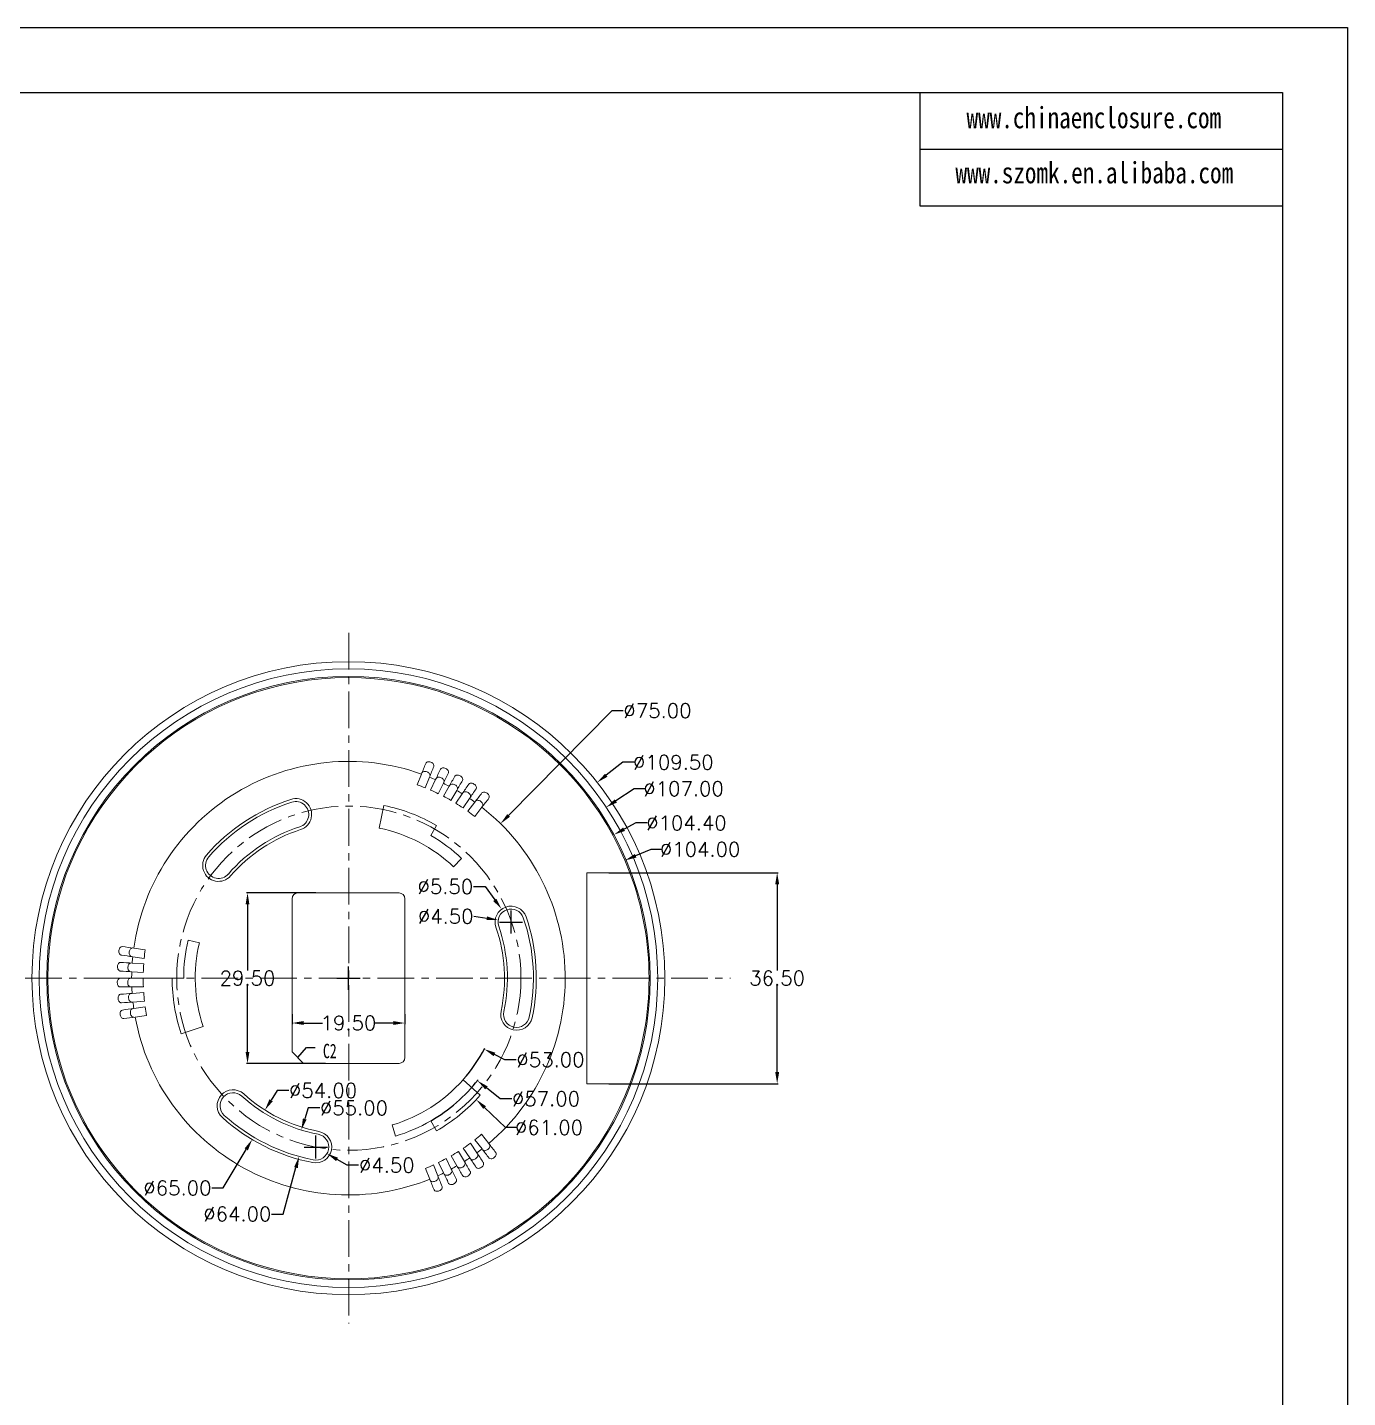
# Model space of a CAD drawing. Header units: inches. Extents: x 1184 to 3641, y 573 to 1047.
# Drawn here: x 1626.3 to 1854.7, y 810 to 1047 of the extents above; entities that cross this region are included whole.
import ezdxf

# ---------------------------------------------------------------- set-up
doc = ezdxf.new("R2010")
doc.units = ezdxf.units.IN
doc.linetypes.add('CENTER', pattern=[10.16, 6.35, -1.27, 1.27, -1.27])
doc.layers.add('10', color=7, linetype='Continuous')
doc.layers.add('文字', color=81, linetype='Continuous')
doc.styles.add('SLDTEXTSTYLE6', font='TXT', dxfattribs={"width": 0.7})
doc.styles.get("Standard").update_dxf_attribs({"font": 'txt', "bigfont": 'gbcbig.shx'})
doc.styles.add('宋体', font='', dxfattribs={"width": 0.8, "height": 3.5})
doc.styles.get('宋体').set_extended_font_data('SimSun')
doc.dimstyles.new('1', dxfattribs={"dimtxt": 0.5, "dimasz": 0.3, "dimexe": 0.18, "dimexo": 0.0625, "dimgap": 0.09, "dimtad": 0, "dimtih": 1, "dimtoh": 1, "dimzin": 0, "dimdsep": 46, "dimtxsty": 'Standard', "dimcen": 0, "dimadec": 0, "dimazin": 2, "dimtfac": 1, "dimtofl": 0, "dimtmove": 0, "dimatfit": 3, "dimfxl": 1, "dimtolj": 1, "dimtzin": 0, "dimarcsym": 0})
doc.dimstyles.new('2.5', dxfattribs={"dimtxt": 2.5, "dimasz": 2, "dimexe": 0.18, "dimexo": 0.0625, "dimgap": 0.09, "dimtad": 0, "dimtih": 1, "dimtoh": 1, "dimzin": 0, "dimdsep": 46, "dimtxsty": 'Standard', "dimcen": 2, "dimadec": 0, "dimazin": 0, "dimtfac": 1, "dimtofl": 0, "dimtmove": 0, "dimatfit": 3, "dimfxl": 1, "dimtolj": 1, "dimtzin": 0, "dimarcsym": 0})

# ---------------------------------------------------------------- blocks, each defined once
blk = doc.blocks.new('*D122')
at = {"color": 0, "lineweight": -2, "transparency": 16777216}
for p, q in [((1727.39, 928.81), (1709.55, 910.69)), ((1729.39, 928.81), (1727.39, 928.81)), ((1681.85, 880.54), (1681.85, 884.54)), ((1679.85, 882.54), (1683.85, 882.54))]:
    blk.add_line(p, q, dxfattribs=at)
at = {"color": 0, "transparency": 16777216}
blk.add_solid([(1709.32, 910.92), (1709.79, 910.46), (1708.15, 909.26)], dxfattribs=at)
at = {"layer": 'Defpoints', "color": 0, "transparency": 16777216}
for p in [(1708.15, 909.26), (1655.54, 855.81)]:
    blk.add_point(p, dxfattribs=at)
at = {"color": 0, "transparency": 16777216, "insert": (1735.31, 928.81), "char_height": 2.5, "attachment_point": 5}
blk.add_mtext('\\A1;∅75.00', dxfattribs=at)
blk = doc.blocks.new('*D123')
at = {"color": 0, "lineweight": -2, "transparency": 16777216}
for p, q in [((1729.29, 919.89), (1726.44, 917.64)), ((1731.29, 919.89), (1729.29, 919.89)), ((1681.85, 880.54), (1681.85, 884.54)), ((1679.85, 882.54), (1683.85, 882.54))]:
    blk.add_line(p, q, dxfattribs=at)
at = {"color": 0, "transparency": 16777216}
blk.add_solid([(1726.23, 917.9), (1726.65, 917.38), (1724.87, 916.4)], dxfattribs=at)
at = {"layer": 'Defpoints', "color": 0, "transparency": 16777216}
for p in [(1724.87, 916.4), (1638.83, 848.67)]:
    blk.add_point(p, dxfattribs=at)
at = {"color": 0, "transparency": 16777216, "insert": (1738.05, 919.89), "char_height": 2.5, "attachment_point": 5}
blk.add_mtext('\\A1;∅109.50', dxfattribs=at)
blk = doc.blocks.new('*D124')
at = {"color": 0, "lineweight": -2, "transparency": 16777216}
for p, q in [((1731.27, 915.3), (1728.11, 913.2)), ((1733.27, 915.3), (1731.27, 915.3)), ((1681.85, 880.54), (1681.85, 884.54)), ((1679.85, 882.54), (1683.85, 882.54))]:
    blk.add_line(p, q, dxfattribs=at)
at = {"color": 0, "transparency": 16777216}
blk.add_solid([(1727.92, 913.48), (1728.29, 912.92), (1726.44, 912.1)], dxfattribs=at)
at = {"layer": 'Defpoints', "color": 0, "transparency": 16777216}
for p in [(1726.44, 912.1), (1637.25, 852.98)]:
    blk.add_point(p, dxfattribs=at)
at = {"color": 0, "transparency": 16777216, "insert": (1739.82, 915.3), "char_height": 2.5, "attachment_point": 5}
blk.add_mtext('\\A1;∅107.00', dxfattribs=at)
blk = doc.blocks.new('*D125')
at = {"color": 0, "lineweight": -2, "transparency": 16777216}
for p, q in [((1731.55, 909.4), (1729.53, 908.31)), ((1733.55, 909.4), (1731.55, 909.4)), ((1681.85, 880.54), (1681.85, 884.54)), ((1679.85, 882.54), (1683.85, 882.54))]:
    blk.add_line(p, q, dxfattribs=at)
at = {"color": 0, "transparency": 16777216}
blk.add_solid([(1729.37, 908.6), (1729.69, 908.01), (1727.77, 907.36)], dxfattribs=at)
at = {"layer": 'Defpoints', "color": 0, "transparency": 16777216}
for p in [(1727.77, 907.36), (1635.92, 857.72)]:
    blk.add_point(p, dxfattribs=at)
at = {"color": 0, "transparency": 16777216, "insert": (1740.31, 909.4), "char_height": 2.5, "attachment_point": 5}
blk.add_mtext('\\A1;∅104.40', dxfattribs=at)
blk = doc.blocks.new('*D126')
at = {"color": 0, "lineweight": -2, "transparency": 16777216}
for p, q in [((1734.13, 904.82), (1731.52, 903.71)), ((1736.13, 904.82), (1734.13, 904.82)), ((1681.85, 880.54), (1681.85, 884.54)), ((1679.85, 882.54), (1683.85, 882.54))]:
    blk.add_line(p, q, dxfattribs=at)
at = {"color": 0, "transparency": 16777216}
blk.add_solid([(1731.39, 904.01), (1731.66, 903.4), (1729.68, 902.92)], dxfattribs=at)
at = {"layer": 'Defpoints', "color": 0, "transparency": 16777216}
for p in [(1729.68, 902.92), (1634.01, 862.15)]:
    blk.add_point(p, dxfattribs=at)
at = {"color": 0, "transparency": 16777216, "insert": (1742.68, 904.82), "char_height": 2.5, "attachment_point": 5}
blk.add_mtext('\\A1;∅104.00', dxfattribs=at)
blk = doc.blocks.new('*D127')
at = {"color": 0, "lineweight": -2, "transparency": 16777216}
for p, q in [((1703.49, 898.39), (1705.49, 898.39)), ((1705.49, 898.39), (1707.17, 896.09)), ((1709.97, 890.25), (1709.97, 894.25)), ((1707.97, 892.25), (1711.97, 892.25))]:
    blk.add_line(p, q, dxfattribs=at)
at = {"color": 0, "transparency": 16777216}
blk.add_solid([(1707.44, 896.29), (1706.9, 895.89), (1708.35, 894.47)], dxfattribs=at)
at = {"layer": 'Defpoints', "color": 0, "transparency": 16777216}
for p in [(1708.35, 894.47), (1711.59, 890.03)]:
    blk.add_point(p, dxfattribs=at)
at = {"color": 0, "transparency": 16777216, "insert": (1698.61, 898.39), "char_height": 2.5, "attachment_point": 5}
blk.add_mtext('\\A1;∅5.50', dxfattribs=at)
blk = doc.blocks.new('*D128')
at = {"color": 0, "lineweight": -2, "transparency": 16777216}
for p, q in [((1709.97, 890.25), (1709.97, 894.25)), ((1703.56, 893.25), (1705.77, 892.9)), ((1707.97, 892.25), (1711.97, 892.25))]:
    blk.add_line(p, q, dxfattribs=at)
at = {"color": 0, "transparency": 16777216}
blk.add_solid([(1705.82, 893.23), (1705.72, 892.58), (1707.74, 892.6)], dxfattribs=at)
at = {"layer": 'Defpoints', "color": 0, "transparency": 16777216}
for p in [(1707.74, 892.6), (1712.19, 891.9)]:
    blk.add_point(p, dxfattribs=at)
at = {"color": 0, "transparency": 16777216, "insert": (1698.67, 893.25), "char_height": 2.5, "attachment_point": 5}
blk.add_mtext('\\A1;∅4.50', dxfattribs=at)
blk = doc.blocks.new('*D129')
at = {"color": 0, "lineweight": -2, "transparency": 16777216}
for p, q in [((1726.88, 900.79), (1756.19, 900.79)), ((1756.01, 898.79), (1756.01, 883.88)), ((1756.01, 866.29), (1756.01, 881.2)), ((1726.88, 864.29), (1756.19, 864.29))]:
    blk.add_line(p, q, dxfattribs=at)
at = {"color": 0, "transparency": 16777216}
for points in [[(1755.68, 898.79), (1756.35, 898.79), (1756.01, 900.79)], [(1755.68, 866.29), (1756.35, 866.29), (1756.01, 864.29)]]:
    blk.add_solid(points, dxfattribs=at)
at = {"layer": 'Defpoints', "color": 0, "transparency": 16777216}
for p in [(1726.82, 900.79), (1756.01, 900.79), (1726.82, 864.29)]:
    blk.add_point(p, dxfattribs=at)
at = {"color": 0, "transparency": 16777216, "insert": (1756.01, 882.54), "char_height": 2.5, "attachment_point": 5}
blk.add_mtext('\\A1;36.50', dxfattribs=at)
blk = doc.blocks.new('*D130')
at = {"color": 0, "lineweight": -2, "transparency": 16777216}
for p, q in [((1672.1, 876.29), (1672.1, 874.6)), ((1674.1, 874.78), (1677.38, 874.78)), ((1689.6, 874.78), (1686.31, 874.78)), ((1691.6, 876.29), (1691.6, 874.6))]:
    blk.add_line(p, q, dxfattribs=at)
at = {"color": 0, "transparency": 16777216}
for points in [[(1674.1, 875.12), (1674.1, 874.45), (1672.1, 874.78)], [(1689.6, 875.12), (1689.6, 874.45), (1691.6, 874.78)]]:
    blk.add_solid(points, dxfattribs=at)
at = {"layer": 'Defpoints', "color": 0, "transparency": 16777216}
for p in [(1672.1, 876.35), (1691.6, 876.35), (1691.6, 874.78)]:
    blk.add_point(p, dxfattribs=at)
at = {"color": 0, "transparency": 16777216, "insert": (1681.85, 874.78), "char_height": 2.5, "attachment_point": 5}
blk.add_mtext('\\A1;19.50', dxfattribs=at)
blk = doc.blocks.new('*D131')
at = {"color": 0, "lineweight": -2, "transparency": 16777216}
for p, q in [((1676.21, 897.29), (1664.21, 897.29)), ((1664.39, 895.29), (1664.39, 883.88)), ((1664.39, 869.79), (1664.39, 881.2)), ((1677.89, 867.79), (1664.21, 867.79))]:
    blk.add_line(p, q, dxfattribs=at)
at = {"color": 0, "transparency": 16777216}
for points in [[(1664.06, 895.29), (1664.72, 895.29), (1664.39, 897.29)], [(1664.06, 869.79), (1664.72, 869.79), (1664.39, 867.79)]]:
    blk.add_solid(points, dxfattribs=at)
at = {"layer": 'Defpoints', "color": 0, "transparency": 16777216}
for p in [(1664.39, 897.29), (1676.27, 897.29), (1677.95, 867.79)]:
    blk.add_point(p, dxfattribs=at)
at = {"color": 0, "transparency": 16777216, "insert": (1664.39, 882.54), "char_height": 2.5, "attachment_point": 5}
blk.add_mtext('\\A1;29.50', dxfattribs=at)
blk = doc.blocks.new('*D132')
at = {"color": 0, "lineweight": -2, "transparency": 16777216}
for p, q in [((1669.54, 863.11), (1668.47, 861.42)), ((1671.54, 863.11), (1669.54, 863.11))]:
    blk.add_line(p, q, dxfattribs=at)
at = {"color": 0, "transparency": 16777216}
blk.add_solid([(1668.19, 861.6), (1668.75, 861.24), (1667.4, 859.73)], dxfattribs=at)
at = {"layer": 'Defpoints', "color": 0, "transparency": 16777216}
for p in [(1696.29, 905.35), (1667.4, 859.73)]:
    blk.add_point(p, dxfattribs=at)
at = {"color": 0, "transparency": 16777216, "insert": (1677.46, 863.11), "char_height": 2.5, "attachment_point": 5}
blk.add_mtext('\\A1;∅54.00', dxfattribs=at)
blk = doc.blocks.new('*D133')
at = {"color": 0, "lineweight": -2, "transparency": 16777216}
for p, q in [((1674.88, 860.09), (1674.29, 858.18)), ((1676.88, 860.09), (1674.88, 860.09))]:
    blk.add_line(p, q, dxfattribs=at)
at = {"color": 0, "transparency": 16777216}
blk.add_solid([(1673.97, 858.28), (1674.61, 858.09), (1673.7, 856.27)], dxfattribs=at)
at = {"layer": 'Defpoints', "color": 0, "transparency": 16777216}
for p in [(1690, 908.8), (1673.7, 856.27)]:
    blk.add_point(p, dxfattribs=at)
at = {"color": 0, "transparency": 16777216, "insert": (1682.8, 860.09), "char_height": 2.5, "attachment_point": 5}
blk.add_mtext('\\A1;∅55.00', dxfattribs=at)
blk = doc.blocks.new('*D134')
at = {"color": 0, "lineweight": -2, "transparency": 16777216}
for p, q in [((1681.85, 880.54), (1681.85, 884.54)), ((1679.85, 882.54), (1683.85, 882.54)), ((1660.19, 846.25), (1664.17, 852.91)), ((1658.19, 846.25), (1660.19, 846.25))]:
    blk.add_line(p, q, dxfattribs=at)
at = {"color": 0, "transparency": 16777216}
blk.add_solid([(1663.88, 853.08), (1664.45, 852.74), (1665.19, 854.63)], dxfattribs=at)
at = {"layer": 'Defpoints', "color": 0, "transparency": 16777216}
for p in [(1698.5, 910.45), (1665.19, 854.63)]:
    blk.add_point(p, dxfattribs=at)
at = {"color": 0, "transparency": 16777216, "insert": (1652.27, 846.25), "char_height": 2.5, "attachment_point": 5}
blk.add_mtext('\\A1;∅65.00', dxfattribs=at)
blk = doc.blocks.new('*D135')
at = {"color": 0, "lineweight": -2, "transparency": 16777216}
for p, q in [((1681.85, 880.54), (1681.85, 884.54)), ((1679.85, 882.54), (1683.85, 882.54)), ((1670.55, 841.74), (1672.77, 849.77)), ((1668.55, 841.74), (1670.55, 841.74))]:
    blk.add_line(p, q, dxfattribs=at)
at = {"color": 0, "transparency": 16777216}
blk.add_solid([(1672.45, 849.86), (1673.09, 849.68), (1673.31, 851.7)], dxfattribs=at)
at = {"layer": 'Defpoints', "color": 0, "transparency": 16777216}
for p in [(1690.39, 913.38), (1673.31, 851.7)]:
    blk.add_point(p, dxfattribs=at)
at = {"color": 0, "transparency": 16777216, "insert": (1662.62, 841.74), "char_height": 2.5, "attachment_point": 5}
blk.add_mtext('\\A1;∅64.00', dxfattribs=at)
blk = doc.blocks.new('*D136')
at = {"color": 0, "lineweight": -2, "transparency": 16777216}
for p, q in [((1674.2, 853.33), (1678.2, 853.33)), ((1676.2, 851.33), (1676.2, 855.33)), ((1681.6, 850.19), (1679.87, 851.19)), ((1683.6, 850.19), (1681.6, 850.19))]:
    blk.add_line(p, q, dxfattribs=at)
at = {"color": 0, "transparency": 16777216}
blk.add_solid([(1680.04, 851.48), (1679.7, 850.9), (1678.14, 852.2)], dxfattribs=at)
at = {"layer": 'Defpoints', "color": 0, "transparency": 16777216}
for p in [(1674.25, 854.46), (1678.14, 852.2)]:
    blk.add_point(p, dxfattribs=at)
at = {"color": 0, "transparency": 16777216, "insert": (1688.48, 850.19), "char_height": 2.5, "attachment_point": 5}
blk.add_mtext('\\A1;∅4.50', dxfattribs=at)
blk = doc.blocks.new('*D137')
at = {"color": 0, "lineweight": -2, "transparency": 16777216}
for p, q in [((1681.85, 880.54), (1681.85, 884.54)), ((1679.85, 882.54), (1683.85, 882.54)), ((1708.88, 868.42), (1707.11, 869.34)), ((1710.88, 868.42), (1708.88, 868.42))]:
    blk.add_line(p, q, dxfattribs=at)
blk.add_arc((1681.85, 882.54), 26.5, 318.5436, 332.808, dxfattribs=at)
at = {"color": 0, "transparency": 16777216}
blk.add_solid([(1707.26, 869.64), (1706.95, 869.05), (1705.34, 870.27)], dxfattribs=at)
at = {"layer": 'Defpoints', "color": 0, "transparency": 16777216}
for p in [(1658.36, 894.81), (1705.34, 870.27)]:
    blk.add_point(p, dxfattribs=at)
at = {"color": 0, "transparency": 16777216, "insert": (1716.8, 868.42), "char_height": 2.5, "attachment_point": 5}
blk.add_mtext('\\A1;∅53.00', dxfattribs=at)
blk = doc.blocks.new('*D138')
at = {"color": 0, "lineweight": -2, "transparency": 16777216}
for p, q in [((1681.85, 880.54), (1681.85, 884.54)), ((1679.85, 882.54), (1683.85, 882.54)), ((1708.09, 861.67), (1705.72, 863.56)), ((1710.09, 861.67), (1708.09, 861.67))]:
    blk.add_line(p, q, dxfattribs=at)
blk.add_arc((1681.85, 882.54), 28.5, 300.1256, 321.8734, dxfattribs=at)
at = {"color": 0, "transparency": 16777216}
blk.add_solid([(1705.93, 863.82), (1705.51, 863.3), (1704.16, 864.8)], dxfattribs=at)
at = {"layer": 'Defpoints', "color": 0, "transparency": 16777216}
for p in [(1659.54, 900.28), (1704.16, 864.8)]:
    blk.add_point(p, dxfattribs=at)
at = {"color": 0, "transparency": 16777216, "insert": (1716.02, 861.67), "char_height": 2.5, "attachment_point": 5}
blk.add_mtext('\\A1;∅57.00', dxfattribs=at)
blk = doc.blocks.new('*D139')
at = {"color": 0, "lineweight": -2, "transparency": 16777216}
for p, q in [((1681.85, 880.54), (1681.85, 884.54)), ((1679.85, 882.54), (1683.85, 882.54)), ((1709.03, 856.71), (1705.41, 860.15)), ((1711.03, 856.71), (1709.03, 856.71))]:
    blk.add_line(p, q, dxfattribs=at)
at = {"color": 0, "transparency": 16777216}
blk.add_solid([(1705.64, 860.39), (1705.18, 859.91), (1703.96, 861.53)], dxfattribs=at)
at = {"layer": 'Defpoints', "color": 0, "transparency": 16777216}
for p in [(1659.74, 903.55), (1703.96, 861.53)]:
    blk.add_point(p, dxfattribs=at)
at = {"color": 0, "transparency": 16777216, "insert": (1716.54, 856.71), "char_height": 2.5, "attachment_point": 5}
blk.add_mtext('\\A1;∅61.00', dxfattribs=at)

msp = doc.modelspace()

# ---------------------------------------------------------------- linework, layer by layer
for p, q in [((1184.236, 1047.012), (1854.685, 1047.012)), ((1854.685, 1047.012), (1854.685, 572.957)), ((1201.584, 1035.725), (1843.398, 1035.725)), ((1780.692, 1035.725), (1780.692, 1016.129)), ((1843.398, 1035.725), (1843.398, 584.244)), ((1780.692, 1025.927), (1843.398, 1025.927)), ((1780.692, 1016.129), (1843.398, 1016.129))]:
    msp.add_line(p, q)
at = {"color": 1, "linetype": 'CENTER', "lineweight": 0}
for p, q in [((1681.909, 942.288), (1681.909, 822.788)), ((1615.761, 882.538), (1747.933, 882.538))]:
    msp.add_line(p, q, dxfattribs=at)
at = {"color": 7, "linetype": 'Continuous', "lineweight": 15}
for p, q in [((1694.473, 917.849), (1693.723, 915.993)), ((1695.126, 915.461), (1695.875, 917.316)), ((1696.905, 916.882), (1696.028, 915.083)), ((1697.39, 914.455), (1698.267, 916.252)), ((1699.264, 915.748), (1698.263, 914.015)), ((1699.579, 913.293), (1700.579, 915.025)), ((1701.538, 914.452), (1700.419, 912.793)), ((1701.681, 911.981), (1702.799, 913.639)), ((1703.717, 913.001), (1702.484, 911.424)), ((1687.976, 912.416), (1687.172, 908.498)), ((1703.686, 910.526), (1704.918, 912.102)), ((1696.097, 907.22), (1697.097, 908.952)), ((1700.048, 901.799), (1701.421, 903.253)), ((1672.097, 896.288), (1672.097, 869.788)), ((1690.597, 897.288), (1673.097, 897.288)), ((1691.597, 868.788), (1691.597, 896.288)), ((1656.066, 888.67), (1654.121, 889.133)), ((1646.69, 887.458), (1644.709, 887.736)), ((1646.432, 884.993), (1644.437, 885.133)), ((1644.531, 886.246), (1646.513, 885.968)), ((1646.347, 882.517), (1644.347, 882.517)), ((1644.363, 883.634), (1646.36, 883.495)), ((1653.347, 882.538), (1651.347, 882.538)), ((1644.378, 881.017), (1646.38, 881.017)), ((1646.435, 880.04), (1644.44, 879.901)), ((1644.575, 878.407), (1646.572, 878.546)), ((1646.696, 877.576), (1644.715, 877.298)), ((1644.954, 875.817), (1646.937, 876.095)), ((1652.908, 872.907), (1656.703, 874.17)), ((1674.097, 867.788), (1672.097, 869.788)), ((1674.097, 867.788), (1690.597, 867.788)), ((1704.658, 862.292), (1701.666, 864.947)), ((1689.427, 857.145), (1690, 855.229)), ((1696.097, 857.856), (1697.097, 856.124)), ((1704.061, 852.326), (1702.942, 853.985)), ((1703.72, 854.577), (1704.951, 853.001)), ((1706.114, 853.949), (1704.882, 855.526)), ((1699.64, 849.528), (1698.762, 851.327)), ((1699.616, 851.805), (1700.616, 850.073)), ((1701.899, 850.85), (1700.898, 852.583)), ((1701.716, 853.119), (1702.835, 851.461)), ((1695.166, 849.631), (1695.915, 847.777)), ((1697.294, 848.367), (1696.544, 850.223)), ((1697.429, 850.64), (1698.305, 848.843))]:
    msp.add_line(p, q, dxfattribs=at)
for radius in [54.75, 53.5, 52.2]:
    msp.add_circle((1681.847, 882.538), radius, dxfattribs=at)
at = {"color": 1, "linetype": 'CENTER', "lineweight": 0}
msp.add_circle((1681.909, 882.538), 29.769, dxfattribs=at)
at = {"color": 7, "linetype": 'Continuous', "lineweight": 15}
for centre, radius, start, end in [((1681.847, 882.538), 52, 20.54614, 339.45386), ((1681.847, 882.538), 37.5, 70.32521, 172.03274), ((1681.847, 882.538), 37.5, 66.32521, 68.03274), ((1681.847, 882.538), 35.5, 68.03458, 70.45629), ((1681.847, 882.538), 35.5, 64.03458, 66.45629), ((1681.847, 882.538), 37.5, 62.32521, 64.03274), ((1681.847, 882.538), 37.5, 58.32521, 60.03274), ((1681.847, 882.538), 32.5, 107.85578, 139.05432), ((1681.847, 882.538), 32, 107.85578, 139.05432), ((1672.725, 910.855), 2.75, 287.85578, 107.85578), ((1672.725, 910.855), 2.25, 287.85578, 107.85578), ((1681.847, 882.538), 35.5, 60.03458, 62.45629), ((1681.847, 882.538), 35.5, 56.03458, 58.45629), ((1681.847, 882.538), 37.5, 54.32521, 56.03274), ((1681.847, 882.538), 30.5, 60, 78.40848), ((1681.847, 882.538), 35.5, 52.03458, 54.45629), ((1681.847, 882.538), 37.5, 310.32521, 52.03274), ((1681.847, 882.538), 27.5, 107.85578, 139.05432), ((1681.847, 882.538), 27, 107.85578, 139.05432), ((1681.847, 882.538), 26.5, 46.62165, 78.40848), ((1681.847, 882.538), 28.5, 46.62165, 60), ((1659.376, 902.035), 2.75, 139.05432, 319.05432), ((1659.376, 902.035), 2.25, 139.05432, 319.05432), ((1681.847, 882.538), 52, 339.45386, 20.54614), ((1673.097, 896.288), 1, 90, 180), ((1690.597, 896.288), 1, 0, 90), ((1709.967, 892.251), 2.75, 19.05432, 199.05432), ((1709.967, 892.251), 2.25, 19.05432, 199.05432), ((1681.847, 882.538), 27, 347.85578, 19.05432), ((1681.847, 882.538), 27.5, 347.85578, 19.05432), ((1681.847, 882.538), 32, 347.85578, 19.05432), ((1681.847, 882.538), 32.5, 347.85578, 19.05432), ((1681.847, 882.538), 28.5, 166.62165, 180), ((1681.847, 882.538), 35.5, 172.03458, 174.45629), ((1681.847, 882.538), 26.5, 166.62165, 198.40848), ((1681.847, 882.538), 37.5, 174.32521, 176.03274), ((1681.847, 882.538), 35.5, 176.03458, 178.45629), ((1681.847, 882.538), 37.5, 178.32521, 180.03274), ((1681.847, 882.538), 35.5, 180.03458, 182.45629), ((1681.847, 882.538), 30.5, 180, 198.40848), ((1681.847, 882.538), 37.5, 182.32521, 184.03274), ((1681.847, 882.538), 35.5, 184.03458, 186.45629), ((1681.847, 882.538), 37.5, 186.32521, 188.03274), ((1681.847, 882.538), 35.5, 188.03458, 190.45629), ((1681.847, 882.538), 37.5, 190.32521, 292.03274), ((1710.931, 876.28), 2.75, 167.85578, 347.85578), ((1710.931, 876.28), 2.25, 167.85578, 347.85578), ((1690.597, 868.788), 1, 270, 0), ((1661.885, 860.48), 2.75, 47.85578, 227.85578), ((1681.847, 882.538), 26.5, 286.62165, 318.40848), ((1661.885, 860.48), 2.25, 47.85578, 227.85578), ((1681.847, 882.538), 27.5, 227.85578, 259.05432), ((1681.847, 882.538), 27, 227.85578, 259.05432), ((1681.847, 882.538), 30.5, 300, 318.40848), ((1681.847, 882.538), 32.5, 227.85578, 259.05432), ((1681.847, 882.538), 32, 227.85578, 259.05432), ((1676.198, 853.329), 2.75, 259.05432, 79.05432), ((1681.847, 882.538), 28.5, 286.62165, 300), ((1676.198, 853.329), 2.25, 259.05432, 79.05432), ((1681.847, 882.538), 35.5, 304.03458, 306.45629), ((1681.847, 882.538), 35.5, 308.03458, 310.45629), ((1681.847, 882.538), 35.5, 296.03458, 298.45629), ((1681.847, 882.538), 35.5, 300.03458, 302.45629), ((1681.847, 882.538), 37.5, 302.32521, 304.03274), ((1681.847, 882.538), 37.5, 306.32521, 308.03274), ((1681.847, 882.538), 35.5, 292.03458, 294.45629), ((1681.847, 882.538), 37.5, 294.32521, 296.03274), ((1681.847, 882.538), 37.5, 298.32521, 300.03274)]:
    msp.add_arc(centre, radius, start, end, dxfattribs=at)
for points in [[(1695.222, 919.704), (1694.961, 919.058), (1694.71, 918.437), (1694.473, 917.849)], [(1695.875, 917.316), (1696.112, 917.903), (1696.363, 918.524), (1696.624, 919.17)], [(1697.782, 918.681), (1697.477, 918.054), (1697.183, 917.452), (1696.905, 916.882)], [(1698.267, 916.252), (1698.545, 916.822), (1698.838, 917.424), (1699.143, 918.05)], [(1700.265, 917.481), (1699.916, 916.878), (1699.581, 916.297), (1699.264, 915.748)], [(1700.579, 915.025), (1700.895, 915.574), (1701.23, 916.153), (1701.578, 916.757)], [(1702.657, 916.111), (1702.268, 915.533), (1701.893, 914.978), (1701.538, 914.452)], [(1702.799, 913.639), (1703.153, 914.164), (1703.528, 914.719), (1703.917, 915.297)], [(1704.949, 914.578), (1704.519, 914.029), (1704.107, 913.501), (1703.717, 913.001)], [(1704.918, 912.102), (1705.308, 912.601), (1705.72, 913.129), (1706.149, 913.678)], [(1730.539, 900.788), (1728.002, 900.788), (1725.508, 900.788), (1723.097, 900.788)], [(1642.549, 886.525), (1643.24, 886.428), (1643.903, 886.335), (1644.531, 886.246)], [(1644.709, 887.736), (1644.082, 887.824), (1643.419, 887.917), (1642.729, 888.014)], [(1644.437, 885.133), (1643.805, 885.177), (1643.137, 885.224), (1642.442, 885.272)], [(1644.347, 882.517), (1643.713, 882.517), (1643.044, 882.517), (1642.347, 882.517)], [(1642.367, 883.774), (1643.062, 883.725), (1643.73, 883.678), (1644.363, 883.634)], [(1642.377, 881.017), (1643.074, 881.017), (1643.744, 881.017), (1644.378, 881.017)], [(1644.44, 879.901), (1643.808, 879.857), (1643.14, 879.81), (1642.445, 879.761)], [(1642.579, 878.267), (1643.274, 878.316), (1643.943, 878.363), (1644.575, 878.407)], [(1644.715, 877.298), (1644.088, 877.21), (1643.425, 877.117), (1642.735, 877.02)], [(1642.973, 875.538), (1643.663, 875.635), (1644.326, 875.729), (1644.954, 875.817)], [(1723.097, 864.288), (1725.508, 864.288), (1728.002, 864.288), (1730.539, 864.288)], [(1707.346, 852.372), (1706.917, 852.921), (1706.505, 853.449), (1706.114, 853.949)], [(1702.835, 851.461), (1703.189, 850.936), (1703.563, 850.381), (1703.953, 849.803)], [(1705.18, 850.667), (1704.79, 851.244), (1704.416, 851.8), (1704.061, 852.326)], [(1704.951, 853.001), (1705.341, 852.502), (1705.754, 851.974), (1706.182, 851.425)], [(1698.305, 848.843), (1698.583, 848.273), (1698.877, 847.672), (1699.182, 847.046)], [(1700.517, 847.729), (1700.212, 848.356), (1699.918, 848.958), (1699.64, 849.528)], [(1700.616, 850.073), (1700.933, 849.524), (1701.267, 848.944), (1701.616, 848.341)], [(1702.9, 849.117), (1702.551, 849.72), (1702.216, 850.3), (1701.899, 850.85)], [(1695.915, 847.777), (1696.152, 847.189), (1696.403, 846.569), (1696.664, 845.923)], [(1698.044, 846.512), (1697.782, 847.158), (1697.532, 847.779), (1697.294, 848.367)]]:
    msp.add_open_spline(points, degree=3, dxfattribs=at)
for points, knots in [([(1695.222, 919.704), (1695.245, 919.76), (1695.282, 919.808), (1695.385, 919.891), (1695.451, 919.924), (1695.606, 919.968), (1695.698, 919.978), (1695.897, 919.967), (1696.003, 919.945), (1696.206, 919.869), (1696.302, 919.816), (1696.459, 919.693), (1696.522, 919.624), (1696.653, 919.417), (1696.669, 919.281), (1696.624, 919.17)], [0, 0, 0, 0, 0.125, 0.125, 0.25, 0.25, 0.375, 0.375, 0.5, 0.5, 0.625, 0.625, 0.75, 0.75, 1, 1, 1, 1]), ([(1695.955, 917.515), (1695.977, 917.569), (1695.984, 917.627), (1695.964, 917.755), (1695.938, 917.822), (1695.851, 917.956), (1695.79, 918.023), (1695.632, 918.146), (1695.538, 918.199), (1695.336, 918.275), (1695.23, 918.298), (1695.031, 918.312), (1694.94, 918.303), (1694.703, 918.242), (1694.597, 918.156), (1694.553, 918.048)], [0, 0, 0, 0, 0.125, 0.125, 0.25, 0.25, 0.375, 0.375, 0.5, 0.5, 0.625, 0.625, 0.75, 0.75, 1, 1, 1, 1]), ([(1698.361, 916.445), (1698.386, 916.498), (1698.397, 916.556), (1698.386, 916.684), (1698.365, 916.753), (1698.288, 916.893), (1698.231, 916.964), (1698.082, 917.097), (1697.992, 917.157), (1697.796, 917.247), (1697.692, 917.278), (1697.495, 917.305), (1697.402, 917.303), (1697.163, 917.258), (1697.05, 917.18), (1696.999, 917.075)], [0, 0, 0, 0, 0.125, 0.125, 0.25, 0.25, 0.375, 0.375, 0.5, 0.5, 0.625, 0.625, 0.75, 0.75, 1, 1, 1, 1]), ([(1697.782, 918.681), (1697.809, 918.735), (1697.849, 918.78), (1697.958, 918.856), (1698.025, 918.884), (1698.184, 918.917), (1698.276, 918.921), (1698.474, 918.896), (1698.578, 918.867), (1698.776, 918.777), (1698.867, 918.717), (1699.015, 918.583), (1699.073, 918.51), (1699.189, 918.294), (1699.196, 918.157), (1699.143, 918.05)], [0, 0, 0, 0, 0.125, 0.125, 0.25, 0.25, 0.375, 0.375, 0.5, 0.5, 0.625, 0.625, 0.75, 0.75, 1, 1, 1, 1]), ([(1700.265, 917.481), (1700.295, 917.533), (1700.338, 917.576), (1700.452, 917.644), (1700.521, 917.667), (1700.682, 917.689), (1700.774, 917.686), (1700.969, 917.648), (1701.071, 917.611), (1701.262, 917.508), (1701.349, 917.441), (1701.488, 917.298), (1701.54, 917.221), (1701.641, 916.998), (1701.638, 916.86), (1701.578, 916.757)], [0, 0, 0, 0, 0.125, 0.125, 0.25, 0.25, 0.375, 0.375, 0.5, 0.5, 0.625, 0.625, 0.75, 0.75, 1, 1, 1, 1]), ([(1700.686, 915.211), (1700.715, 915.261), (1700.729, 915.319), (1700.728, 915.447), (1700.711, 915.517), (1700.644, 915.662), (1700.593, 915.738), (1700.453, 915.881), (1700.367, 915.946), (1700.178, 916.05), (1700.076, 916.088), (1699.882, 916.129), (1699.79, 916.133), (1699.547, 916.105), (1699.43, 916.035), (1699.372, 915.934)], [0, 0, 0, 0, 0.125, 0.125, 0.25, 0.25, 0.375, 0.375, 0.5, 0.5, 0.625, 0.625, 0.75, 0.75, 1, 1, 1, 1]), ([(1702.657, 916.111), (1702.691, 916.161), (1702.737, 916.201), (1702.855, 916.26), (1702.926, 916.279), (1703.088, 916.289), (1703.179, 916.281), (1703.372, 916.228), (1703.471, 916.185), (1703.654, 916.068), (1703.736, 915.996), (1703.865, 915.843), (1703.911, 915.762), (1703.997, 915.533), (1703.984, 915.396), (1703.917, 915.297)], [0, 0, 0, 0, 0.125, 0.125, 0.25, 0.25, 0.375, 0.375, 0.5, 0.5, 0.625, 0.625, 0.75, 0.75, 1, 1, 1, 1]), ([(1702.919, 913.817), (1702.952, 913.865), (1702.97, 913.922), (1702.977, 914.05), (1702.966, 914.121), (1702.909, 914.27), (1702.863, 914.349), (1702.734, 914.502), (1702.653, 914.573), (1702.471, 914.69), (1702.372, 914.734), (1702.181, 914.789), (1702.089, 914.8), (1701.846, 914.789), (1701.724, 914.727), (1701.658, 914.63)], [0, 0, 0, 0, 0.125, 0.125, 0.25, 0.25, 0.375, 0.375, 0.5, 0.5, 0.625, 0.625, 0.75, 0.75, 1, 1, 1, 1]), ([(1705.05, 912.271), (1705.086, 912.317), (1705.108, 912.372), (1705.124, 912.499), (1705.118, 912.571), (1705.071, 912.724), (1705.031, 912.806), (1704.913, 912.967), (1704.837, 913.044), (1704.664, 913.173), (1704.568, 913.224), (1704.381, 913.292), (1704.291, 913.309), (1704.047, 913.315), (1703.921, 913.262), (1703.849, 913.17)], [0, 0, 0, 0, 0.125, 0.125, 0.25, 0.25, 0.375, 0.375, 0.5, 0.5, 0.625, 0.625, 0.75, 0.75, 1, 1, 1, 1]), ([(1704.949, 914.578), (1704.985, 914.625), (1705.034, 914.661), (1705.156, 914.713), (1705.229, 914.727), (1705.391, 914.725), (1705.481, 914.71), (1705.67, 914.645), (1705.766, 914.594), (1705.94, 914.465), (1706.017, 914.388), (1706.134, 914.226), (1706.175, 914.142), (1706.244, 913.907), (1706.222, 913.772), (1706.149, 913.678)], [0, 0, 0, 0, 0.125, 0.125, 0.25, 0.25, 0.375, 0.375, 0.5, 0.5, 0.625, 0.625, 0.75, 0.75, 1, 1, 1, 1]), ([(1723.097, 900.788), (1723.097, 899.36), (1723.097, 897.914), (1723.097, 894.974), (1723.097, 893.481), (1723.097, 891.191), (1723.097, 890.42), (1723.097, 888.858), (1723.097, 888.068), (1723.097, 885.702), (1723.097, 884.12), (1723.097, 881.739), (1723.097, 880.944), (1723.097, 879.352), (1723.097, 878.551), (1723.097, 876.176), (1723.097, 874.629), (1723.097, 871.593), (1723.097, 870.103), (1723.097, 867.166), (1723.097, 865.716), (1723.097, 864.288)], [0, 0, 0, 0, 0.125, 0.125, 0.25, 0.25, 0.3125, 0.3125, 0.375, 0.375, 0.5, 0.5, 0.5625, 0.5625, 0.625, 0.625, 0.75, 0.75, 0.875, 0.875, 1, 1, 1, 1]), ([(1642.549, 886.525), (1642.49, 886.533), (1642.434, 886.557), (1642.329, 886.637), (1642.28, 886.693), (1642.2, 886.834), (1642.168, 886.92), (1642.131, 887.116), (1642.126, 887.224), (1642.151, 887.44), (1642.18, 887.545), (1642.261, 887.728), (1642.313, 887.805), (1642.482, 887.982), (1642.61, 888.031), (1642.729, 888.014)], [0, 0, 0, 0, 0.125, 0.125, 0.25, 0.25, 0.375, 0.375, 0.5, 0.5, 0.625, 0.625, 0.75, 0.75, 1, 1, 1, 1]), ([(1644.496, 887.766), (1644.439, 887.774), (1644.38, 887.766), (1644.262, 887.716), (1644.203, 887.675), (1644.094, 887.558), (1644.043, 887.482), (1643.962, 887.299), (1643.934, 887.195), (1643.908, 886.981), (1643.912, 886.872), (1643.946, 886.676), (1643.977, 886.589), (1644.094, 886.375), (1644.202, 886.292), (1644.318, 886.276)], [0, 0, 0, 0, 0.125, 0.125, 0.25, 0.25, 0.375, 0.375, 0.5, 0.5, 0.625, 0.625, 0.75, 0.75, 1, 1, 1, 1]), ([(1642.367, 883.774), (1642.307, 883.778), (1642.25, 883.798), (1642.139, 883.871), (1642.087, 883.923), (1641.997, 884.058), (1641.959, 884.141), (1641.908, 884.334), (1641.896, 884.442), (1641.906, 884.659), (1641.927, 884.766), (1641.996, 884.954), (1642.042, 885.034), (1642.198, 885.223), (1642.323, 885.281), (1642.442, 885.272)], [0, 0, 0, 0, 0.125, 0.125, 0.25, 0.25, 0.375, 0.375, 0.5, 0.5, 0.625, 0.625, 0.75, 0.75, 1, 1, 1, 1]), ([(1644.223, 885.148), (1644.165, 885.152), (1644.107, 885.139), (1643.992, 885.082), (1643.936, 885.036), (1643.835, 884.912), (1643.79, 884.833), (1643.723, 884.645), (1643.701, 884.539), (1643.691, 884.324), (1643.702, 884.215), (1643.75, 884.022), (1643.787, 883.938), (1643.918, 883.732), (1644.032, 883.657), (1644.149, 883.649)], [0, 0, 0, 0, 0.125, 0.125, 0.25, 0.25, 0.375, 0.375, 0.5, 0.5, 0.625, 0.625, 0.75, 0.75, 1, 1, 1, 1]), ([(1642.377, 881.017), (1642.317, 881.017), (1642.258, 881.033), (1642.143, 881.098), (1642.087, 881.146), (1641.988, 881.274), (1641.945, 881.355), (1641.88, 881.544), (1641.861, 881.65), (1641.855, 881.867), (1641.869, 881.976), (1641.924, 882.168), (1641.965, 882.252), (1642.107, 882.451), (1642.228, 882.517), (1642.347, 882.517)], [0, 0, 0, 0, 0.125, 0.125, 0.25, 0.25, 0.375, 0.375, 0.5, 0.5, 0.625, 0.625, 0.75, 0.75, 1, 1, 1, 1]), ([(1644.132, 882.517), (1644.074, 882.517), (1644.017, 882.501), (1643.907, 882.435), (1643.854, 882.386), (1643.762, 882.255), (1643.723, 882.172), (1643.668, 881.98), (1643.655, 881.873), (1643.659, 881.658), (1643.678, 881.55), (1643.739, 881.361), (1643.782, 881.279), (1643.927, 881.083), (1644.046, 881.017), (1644.163, 881.017)], [0, 0, 0, 0, 0.125, 0.125, 0.25, 0.25, 0.375, 0.375, 0.5, 0.5, 0.625, 0.625, 0.75, 0.75, 1, 1, 1, 1]), ([(1642.579, 878.267), (1642.519, 878.263), (1642.46, 878.275), (1642.34, 878.331), (1642.281, 878.376), (1642.174, 878.497), (1642.124, 878.574), (1642.047, 878.758), (1642.02, 878.863), (1641.999, 879.079), (1642.006, 879.189), (1642.047, 879.384), (1642.082, 879.47), (1642.21, 879.679), (1642.326, 879.753), (1642.445, 879.761)], [0, 0, 0, 0, 0.125, 0.125, 0.25, 0.25, 0.375, 0.375, 0.5, 0.5, 0.625, 0.625, 0.75, 0.75, 1, 1, 1, 1]), ([(1644.226, 879.886), (1644.168, 879.882), (1644.112, 879.862), (1644.006, 879.789), (1643.957, 879.736), (1643.875, 879.599), (1643.841, 879.514), (1643.8, 879.319), (1643.794, 879.211), (1643.814, 878.996), (1643.84, 878.89), (1643.914, 878.706), (1643.962, 878.627), (1644.121, 878.442), (1644.245, 878.384), (1644.361, 878.392)], [0, 0, 0, 0, 0.125, 0.125, 0.25, 0.25, 0.375, 0.375, 0.5, 0.5, 0.625, 0.625, 0.75, 0.75, 1, 1, 1, 1]), ([(1642.973, 875.538), (1642.913, 875.53), (1642.853, 875.538), (1642.73, 875.586), (1642.668, 875.626), (1642.552, 875.739), (1642.498, 875.813), (1642.408, 875.991), (1642.374, 876.094), (1642.338, 876.308), (1642.336, 876.418), (1642.364, 876.615), (1642.393, 876.704), (1642.506, 876.921), (1642.616, 877.003), (1642.735, 877.02)], [0, 0, 0, 0, 0.125, 0.125, 0.25, 0.25, 0.375, 0.375, 0.5, 0.5, 0.625, 0.625, 0.75, 0.75, 1, 1, 1, 1]), ([(1644.502, 877.268), (1644.445, 877.26), (1644.391, 877.236), (1644.29, 877.156), (1644.245, 877.099), (1644.173, 876.957), (1644.145, 876.87), (1644.118, 876.672), (1644.119, 876.564), (1644.154, 876.351), (1644.187, 876.248), (1644.274, 876.069), (1644.328, 875.994), (1644.499, 875.82), (1644.626, 875.771), (1644.742, 875.787)], [0, 0, 0, 0, 0.125, 0.125, 0.25, 0.25, 0.375, 0.375, 0.5, 0.5, 0.625, 0.625, 0.75, 0.75, 1, 1, 1, 1]), ([(1705.084, 852.832), (1705.119, 852.786), (1705.167, 852.751), (1705.287, 852.704), (1705.358, 852.693), (1705.518, 852.702), (1705.607, 852.721), (1705.792, 852.796), (1705.885, 852.852), (1706.052, 852.988), (1706.125, 853.068), (1706.236, 853.233), (1706.274, 853.317), (1706.339, 853.552), (1706.319, 853.687), (1706.247, 853.779)], [0, 0, 0, 0, 0.125, 0.125, 0.25, 0.25, 0.375, 0.375, 0.5, 0.5, 0.625, 0.625, 0.75, 0.75, 1, 1, 1, 1]), ([(1702.955, 851.283), (1702.987, 851.235), (1703.033, 851.197), (1703.149, 851.142), (1703.219, 851.126), (1703.379, 851.123), (1703.469, 851.136), (1703.659, 851.199), (1703.755, 851.247), (1703.932, 851.372), (1704.01, 851.447), (1704.132, 851.603), (1704.177, 851.685), (1704.258, 851.915), (1704.246, 852.051), (1704.181, 852.147)], [0, 0, 0, 0, 0.125, 0.125, 0.25, 0.25, 0.375, 0.375, 0.5, 0.5, 0.625, 0.625, 0.75, 0.75, 1, 1, 1, 1]), ([(1707.346, 852.372), (1707.383, 852.325), (1707.407, 852.268), (1707.427, 852.138), (1707.423, 852.064), (1707.383, 851.907), (1707.346, 851.823), (1707.237, 851.656), (1707.165, 851.575), (1706.997, 851.437), (1706.903, 851.381), (1706.718, 851.306), (1706.627, 851.287), (1706.382, 851.277), (1706.256, 851.331), (1706.182, 851.425)], [0, 0, 0, 0, 0.125, 0.125, 0.25, 0.25, 0.375, 0.375, 0.5, 0.5, 0.625, 0.625, 0.75, 0.75, 1, 1, 1, 1]), ([(1698.399, 848.65), (1698.425, 848.597), (1698.464, 848.554), (1698.572, 848.483), (1698.639, 848.457), (1698.797, 848.432), (1698.888, 848.433), (1699.085, 848.468), (1699.187, 848.503), (1699.379, 848.601), (1699.467, 848.665), (1699.61, 848.803), (1699.665, 848.877), (1699.778, 849.094), (1699.785, 849.23), (1699.734, 849.335)], [0, 0, 0, 0, 0.125, 0.125, 0.25, 0.25, 0.375, 0.375, 0.5, 0.5, 0.625, 0.625, 0.75, 0.75, 1, 1, 1, 1]), ([(1700.723, 849.887), (1700.752, 849.837), (1700.795, 849.795), (1700.907, 849.733), (1700.976, 849.712), (1701.135, 849.698), (1701.226, 849.704), (1701.419, 849.753), (1701.519, 849.795), (1701.704, 849.907), (1701.787, 849.976), (1701.92, 850.124), (1701.97, 850.202), (1702.067, 850.426), (1702.065, 850.562), (1702.007, 850.664)], [0, 0, 0, 0, 0.125, 0.125, 0.25, 0.25, 0.375, 0.375, 0.5, 0.5, 0.625, 0.625, 0.75, 0.75, 1, 1, 1, 1]), ([(1702.9, 849.117), (1702.93, 849.065), (1702.945, 849.006), (1702.947, 848.874), (1702.933, 848.801), (1702.871, 848.652), (1702.823, 848.573), (1702.692, 848.423), (1702.609, 848.353), (1702.424, 848.239), (1702.323, 848.197), (1702.129, 848.149), (1702.036, 848.142), (1701.793, 848.166), (1701.675, 848.238), (1701.616, 848.341)], [0, 0, 0, 0, 0.125, 0.125, 0.25, 0.25, 0.375, 0.375, 0.5, 0.5, 0.625, 0.625, 0.75, 0.75, 1, 1, 1, 1]), ([(1705.18, 850.667), (1705.213, 850.617), (1705.233, 850.559), (1705.244, 850.427), (1705.235, 850.354), (1705.184, 850.201), (1705.141, 850.119), (1705.021, 849.96), (1704.943, 849.885), (1704.767, 849.758), (1704.669, 849.709), (1704.479, 849.648), (1704.387, 849.634), (1704.142, 849.641), (1704.02, 849.704), (1703.953, 849.803)], [0, 0, 0, 0, 0.125, 0.125, 0.25, 0.25, 0.375, 0.375, 0.5, 0.5, 0.625, 0.625, 0.75, 0.75, 1, 1, 1, 1]), ([(1695.995, 847.578), (1696.017, 847.524), (1696.053, 847.477), (1696.156, 847.399), (1696.221, 847.369), (1696.377, 847.333), (1696.468, 847.327), (1696.666, 847.348), (1696.771, 847.376), (1696.969, 847.461), (1697.061, 847.518), (1697.214, 847.646), (1697.274, 847.716), (1697.401, 847.924), (1697.418, 848.06), (1697.374, 848.168)], [0, 0, 0, 0, 0.125, 0.125, 0.25, 0.25, 0.375, 0.375, 0.5, 0.5, 0.625, 0.625, 0.75, 0.75, 1, 1, 1, 1]), ([(1698.044, 846.512), (1698.066, 846.456), (1698.073, 846.396), (1698.056, 846.265), (1698.032, 846.195), (1697.95, 846.055), (1697.892, 845.984), (1697.741, 845.854), (1697.649, 845.796), (1697.45, 845.71), (1697.345, 845.682), (1697.146, 845.661), (1697.053, 845.667), (1696.815, 845.725), (1696.709, 845.812), (1696.664, 845.923)], [0, 0, 0, 0, 0.125, 0.125, 0.25, 0.25, 0.375, 0.375, 0.5, 0.5, 0.625, 0.625, 0.75, 0.75, 1, 1, 1, 1]), ([(1700.517, 847.729), (1700.543, 847.676), (1700.555, 847.616), (1700.547, 847.484), (1700.528, 847.413), (1700.456, 847.268), (1700.403, 847.193), (1700.261, 847.052), (1700.174, 846.988), (1699.982, 846.888), (1699.878, 846.853), (1699.681, 846.818), (1699.588, 846.818), (1699.347, 846.859), (1699.234, 846.938), (1699.182, 847.046)], [0, 0, 0, 0, 0.125, 0.125, 0.25, 0.25, 0.375, 0.375, 0.5, 0.5, 0.625, 0.625, 0.75, 0.75, 1, 1, 1, 1])]:
    msp.add_open_spline(points, degree=3, knots=knots, dxfattribs=at)

# ---------------------------------------------------------------- texts
at = {"layer": '10', "color": 0, "insert": (1678.626, 871.195), "char_height": 2.5, "attachment_point": 2, "style": 'SLDTEXTSTYLE6'}
msp.add_mtext('C2', dxfattribs=at)
at = {"layer": '文字', "color": 0, "char_height": 3.67873, "width": 64.6318, "attachment_point": 1, "style": '宋体'}
for s, insert in [('www.chinaenclosure.com', (1788.77, 1033.243)), ('www.szomk.en.alibaba.com', (1786.848, 1023.716))]:
    msp.add_mtext(s, dxfattribs=dict(at, insert=insert))

# ---------------------------------------------------------------- dimensions: what is measured, and where the dimension line sits
for p1, p2, picture, middle in [((1655.542, 855.812), (1708.152, 909.265), '*D122', (1735.309, 928.807)), ((1638.826, 848.675), (1724.868, 916.402), '*D123', (1738.051, 919.886)), ((1637.254, 852.98), (1726.44, 912.096), '*D124', (1739.818, 915.297)), ((1690.389, 913.377), (1673.305, 851.699), '*D135', (1662.622, 841.736)), ((1635.925, 857.72), (1727.77, 907.357), '*D125', (1740.311, 909.402)), ((1698.501, 910.447), (1665.194, 854.629), '*D134', (1652.27, 846.249)), ((1689.999, 908.802), (1673.695, 856.274), '*D133', (1682.804, 860.094)), ((1634.01, 862.152), (1729.685, 902.924), '*D126', (1742.682, 904.82)), ((1659.736, 903.547), (1703.958, 861.53), '*D139', (1716.539, 856.708)), ((1696.293, 905.348), (1667.401, 859.728), '*D132', (1677.464, 863.107)), ((1659.539, 900.275), (1704.155, 864.801), '*D138', (1716.017, 861.669)), ((1711.586, 890.027), (1708.348, 894.474), '*D127', (1698.613, 898.393)), ((1712.19, 891.904), (1707.744, 892.597), '*D128', (1703.556, 893.25))]:
    dim = msp.add_diameter_dim_2p(p1=p1, p2=p2, dimstyle='2.5')
    dim.commit()
    dim.dimension.update_dxf_attribs({"geometry": picture, "text_midpoint": middle, "dimtype": 163})
for base, p1, p2, picture, middle in [((1756.013, 900.788), (1726.818, 864.288), (1726.818, 900.788), '*D129', (1756.013, 882.538)), ((1664.389, 897.288), (1677.954, 867.788), (1676.272, 897.288), '*D131', (1664.389, 882.538))]:
    dim = msp.add_linear_dim(base=base, p1=p1, p2=p2, angle=90, dimstyle='2.5')
    dim.commit()
    dim.dimension.update_dxf_attribs({"geometry": picture, "text_midpoint": middle})
for p1, p2, picture, middle in [((1658.359, 894.808), (1705.336, 870.269), '*D137', (1716.804, 868.417)), ((1674.253, 854.46), (1678.143, 852.198), '*D136', (1688.483, 850.188))]:
    dim = msp.add_diameter_dim_2p(p1=p1, p2=p2, dimstyle='2.5')
    dim.commit()
    dim.dimension.update_dxf_attribs({"geometry": picture, "text_midpoint": middle})
dim = msp.add_linear_dim(base=(1691.597, 874.783), p1=(1672.097, 876.351), p2=(1691.597, 876.351), dimstyle='2.5')
dim.commit()
dim.dimension.update_dxf_attribs({"geometry": '*D130', "text_midpoint": (1681.847, 874.783)})

# ---------------------------------------------------------------- leaders
msp.add_leader([(1673.097, 868.788), (1674.597, 870.52), (1676.104, 870.52)], dimstyle='1', override={"dimgap": 0.09, "dimtad": 0})

doc.saveas('drawing.dxf')
